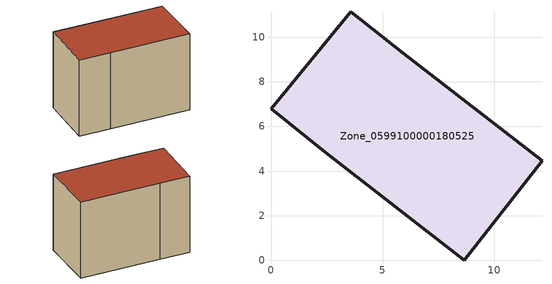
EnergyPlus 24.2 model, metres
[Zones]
Zone_0599100000180525
 floor ground (C_G): 3.56,11.15 5.91,9.29 12.13,4.46 8.65,0 2.44,4.84 0,6.79 z3.17
 wall outside (C_F): 5.91,9.29 3.56,11.15 0,6.79 2.44,4.84 8.65,0 12.13,4.46 5.91,9.29 z3.17:11.01
 roof outside (C_R): 8.65,0 12.13,4.46 5.91,9.29 3.56,11.15 0,6.79 2.44,4.84 z11.01
[BUILDING]
Pand.0599100000180525: North Axis=0; Terrain=City; Loads Convergence Tolerance Value=0.04; Temperature Convergence Tolerance Value=0.4; Solar Distribution=FullExterior; Maximum Number of Warmup Days=25; Minimum Number of Warmup Days=1
[Site:Location]
Rotterdam.The.Hague.AP_ZH_NLD Design_Conditions: Latitude=51.96; Longitude=4.45; Time Zone=1; Elevation=-4.5
[SITE:GROUNDTEMPERATURE:BUILDINGSURFACE]
18, 18, 18, 18, 18, 18, 18, 18, 18, 18, 18, 18
[MATERIAL] Thermal Absorptance=0.9; Solar Absorptance=0.7; Visible Absorptance=0.7
Name | Roughness | Thickness | Conductivity | Density | Specific Heat
G.TI.1946-1964 | MediumSmooth | 0.15 | 1 | 540 | 1210
F.TI.1946-1964 | Rough | 0.3 | 0.857143 | 1920 | 840
R.TI.1946-1964 | MediumRough | 0.2 | 0.277778 | 1500 | 1000
[CONSTRUCTION]
C_G: G.TI.1946-1964
C_F: F.TI.1946-1964
C_R: R.TI.1946-1964
[ZONE]
Zone_0599100000180525: Type=1; Multiplier=1; Ceiling Height=Autocalculate; Volume=Autocalculate; Floor Area=autocalculate; Part of Total Floor Area=Yes
[ZONEINFILTRATION:DESIGNFLOWRATE]
Infil_Zone_0599100000180525: Zone or ZoneList or Space or SpaceList=Zone_0599100000180525; Schedule=AlwaysOn; Design Flow Rate Calculation Method=Flow/Area; Flow Rate per Floor Area=0.003; Constant Term Coefficient=1; Temperature Term Coefficient=0; Velocity Term Coefficient=0; Velocity Squared Term Coefficient=0
[HVACTEMPLATE:ZONE:IDEALLOADSAIRSYSTEM]
Zone_0599100000180525: Maximum Heating Supply Air Temperature=50; Minimum Cooling Supply Air Temperature=13; Maximum Heating Supply Air Humidity Ratio=0.0156; Minimum Cooling Supply Air Humidity Ratio=0.0077; Heating Limit=NoLimit; Cooling Limit=NoLimit; Dehumidification Control Type=ConstantSensibleHeatRatio; Cooling Sensible Heat Ratio=0.7; Dehumidification Setpoint=60; Humidification Control Type=None; Humidification Setpoint=30; Outdoor Air Method=None; Outdoor Air Flow Rate per Person=0.00944; Outdoor Air Flow Rate per Zone Floor Area=0; Outdoor Air Flow Rate per Zone=0; Demand Controlled Ventilation Type=None; Outdoor Air Economizer Type=NoEconomizer; Heat Recovery Type=None; Sensible Heat Recovery Effectiveness=0.7; Latent Heat Recovery Effectiveness=0.65
[ZONECONTROL:THERMOSTAT]
ThermostatControl_Zone_0599100000180525: Zone or ZoneList=Zone_0599100000180525; Control Type Schedule=DualSetpointControlType; Control 1=Thermostat_Zone_0599100000180525; Temperature Difference Between Cutout And Setpoint=0
[THERMOSTATSETPOINT:DUALSETPOINT]
Thermostat_Zone_0599100000180525: Heating Setpoint Temperature Schedule=HeatingSetpoint_Zone_0599100000180525; Cooling Setpoint Temperature Schedule=CoolingSetpoint_Zone_0599100000180525
[SCHEDULE:COMPACT]
HeatingSetpoint_Zone_0599100000180525: Through: 12/31, For: AllDays, Until: 24:00, 21
CoolingSetpoint_Zone_0599100000180525: Through: 12/31, For: AllDays, Until: 24:00, 24
DualSetpointControlType: Through: 12/31, For: AllDays, Until: 24:00, 4
AlwaysOn: Through: 12/31, For: AllDays, Until: 24:00, 1
